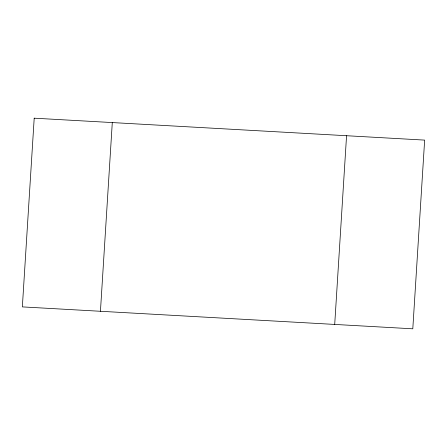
<?xml version="1.0" encoding="UTF-8"?>
<svg xmlns="http://www.w3.org/2000/svg" width="447" height="447" viewBox="0 0 447 447"><rect width="100%" height="100%" fill="white"/><g stroke="black" fill="none" stroke-linecap="round" stroke-linejoin="round"><path stroke-width="0.67" d="M100.441 311.28L112.292 122.573M334.708 324.427L346.559 135.72M34.201 118.187L22.35 306.893L412.799 328.813L424.65 140.107L34.201 118.187"/></g></svg>
